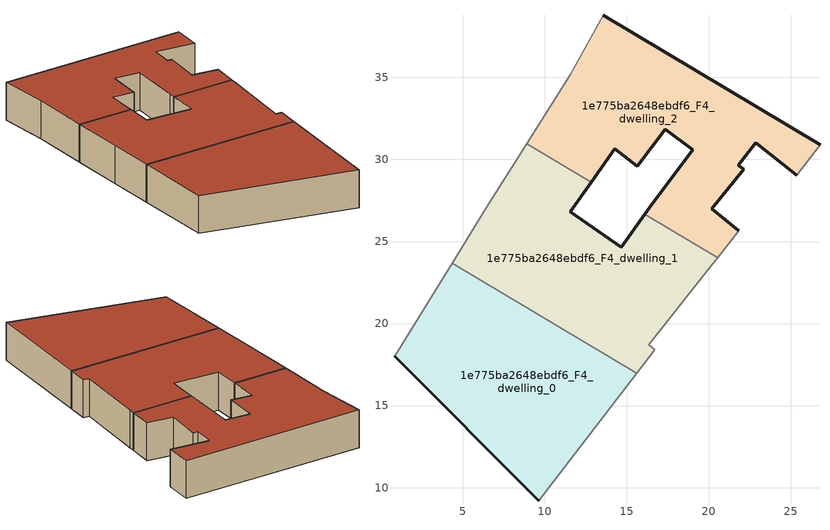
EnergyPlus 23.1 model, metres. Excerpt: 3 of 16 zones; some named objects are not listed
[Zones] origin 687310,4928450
1e775ba2648ebdf6_F4_dwelling_0
 floor to 1e775ba2648ebdf6_F3_dwelling_0 (EU_floor_Construction): 9.64,9.21 15.6,16.97 4.36,23.68 0.84,18 z12
 wall outside (EU_wall_Construction): 9.64,9.21 0.84,18 z12:15
 wall adiabatic (EU_wall_Construction): 0.84,18 4.36,23.68 / 15.6,16.97 9.64,9.21 z12:15
 wall to 1e775ba2648ebdf6_F4_dwelling_1 (EU_wall_Construction): 4.36,23.68 15.6,16.97 z12:15
 roof outside (EU_roof_Construction): 15.6,16.97 9.64,9.21 0.84,18 4.36,23.68 z15
1e775ba2648ebdf6_F4_dwelling_1
 floor to 1e775ba2648ebdf6_F3_dwelling_1 (EU_floor_Construction): 16.7,18.41 16.33,18.71 20.24,23.64 20.53,24.02 16.1,26.66 14.65,24.65 11.56,26.81 12.83,28.62 8.91,30.96 6.44,27.05 4.36,23.68 15.6,16.97 z12
 wall outside (EU_wall_Construction): 12.83,28.62 11.56,26.81 14.65,24.65 16.1,26.66 z12:15
 wall adiabatic (EU_wall_Construction): 20.54,24.02 20.24,23.64 16.33,18.71 16.7,18.41 15.6,16.97 / 4.36,23.68 6.44,27.05 8.91,30.96 z12:15
 wall to 1e775ba2648ebdf6_F4_dwelling_2 (EU_wall_Construction): 16.1,26.66 20.53,24.02 / 8.91,30.96 12.83,28.62 z12:15
 roof outside (EU_roof_Construction): 16.1,26.66 20.54,24.02 20.24,23.64 16.33,18.71 16.7,18.41 15.6,16.97 4.36,23.68 6.44,27.05 8.91,30.96 12.83,28.62 11.56,26.81 14.65,24.65 z15
1e775ba2648ebdf6_F4_dwelling_2
 floor to 1e775ba2648ebdf6_F3_dwelling_2 (EU_floor_Construction): 25.37,29.04 26.77,30.9 13.57,38.78 11.56,35.16 8.91,30.96 12.83,28.62 14.26,30.67 15.64,29.58 17.33,31.85 19.01,30.59 16.4,27.08 16.1,26.66 20.53,24.02 21.81,25.65 20.16,26.99 22.11,29.42 21.8,29.66 22.85,31.01 z12
 wall outside (EU_wall_Construction): 25.37,29.04 22.85,31.01 21.8,29.66 22.11,29.42 20.16,26.99 21.81,25.65 / 16.1,26.66 16.4,27.08 19.01,30.59 17.33,31.85 15.64,29.58 14.26,30.67 12.83,28.62 / 13.57,38.78 26.77,30.9 z12:15
 wall adiabatic (EU_wall_Construction): 26.77,30.9 25.37,29.04 / 21.81,25.65 20.54,24.02 / 8.91,30.96 11.56,35.16 13.57,38.78 z12:15
 roof outside (EU_roof_Construction): 26.77,30.9 25.37,29.04 22.85,31.01 21.8,29.66 22.11,29.42 20.16,26.99 21.81,25.65 20.54,24.02 16.1,26.66 16.4,27.08 19.01,30.59 17.33,31.85 15.64,29.58 14.26,30.67 12.83,28.62 8.91,30.96 11.56,35.16 13.57,38.78 z15
[Building]
EU S2 Campaign: North Axis=0; Terrain=City; Solar Distribution=FullExterior
[Site:Location]
Bologna: Latitude=44.5; Longitude=11.25; Time Zone=1; Elevation=37
[SizingPeriod:WeatherFileDays]
AnnualSizingPeriod: Begin Month=1; Begin Day of Month=1; End Month=12; End Day of Month=31; Day of Week for Start Day=Monday; Use Weather File Daylight Saving Period=No; Use Weather File Rain and Snow Indicators=No
[MATERIAL]
EU_InternalMass_Material: Roughness=MediumRough; Thickness=0.1; Conductivity=1; Density=1800; Specific Heat=900; Thermal Absorptance=0.9; Solar Absorptance=0.7; Visible Absorptance=0.7
[MATERIAL:NOMASS] Roughness=MediumRough; Thermal Absorptance=0.9; Solar Absorptance=0.7; Visible Absorptance=0.7
Name | Thermal Resistance
EU_wall_NoMass | 0.905828
EU_roof_NoMass | 0.37593
EU_floor_NoMass | 0.67114
[CONSTRUCTION]
EU_wall_Construction: EU_wall_NoMass
EU_roof_Construction: EU_roof_NoMass
EU_floor_Construction: EU_floor_NoMass
EU_InternalMass_Construction: EU_InternalMass_Material
[ZONE] Type=1; Multiplier=1; Ceiling Height=autocalculate; Floor Area=autocalculate; Part of Total Floor Area=Yes
Name | Volume
1e775ba2648ebdf6_F4_dwelling_0 | 312.432
1e775ba2648ebdf6_F4_dwelling_1 | 312.458
1e775ba2648ebdf6_F4_dwelling_2 | 312.441
[INTERNALMASS] Construction=EU_InternalMass_Construction
Name | Zone or ZoneList | Surface Area
1e775ba2648ebdf6_F4_dwelling_0_EU_InternalMass | 1e775ba2648ebdf6_F4_dwelling_0 | 142.396
1e775ba2648ebdf6_F4_dwelling_1_EU_InternalMass | 1e775ba2648ebdf6_F4_dwelling_1 | 135.334
1e775ba2648ebdf6_F4_dwelling_2_EU_InternalMass | 1e775ba2648ebdf6_F4_dwelling_2 | 138.861
[OTHEREQUIPMENT] Fuel Type=Electricity; Design Level Calculation Method=Watts/Area; Power per Zone Floor Area=1; Fraction Latent=0; Fraction Radiant=0; Fraction Lost=0; Carbon Dioxide Generation Rate=0; EndUse Subcategory=EU_Step8_InternalGains
Name | Zone or ZoneList or Space or SpaceList | Schedule
EU_Step8_InternalGain_1e775ba2648ebdf6_F4_dwelling_0_f000 | 1e775ba2648ebdf6_F4_dwelling_0 | EU_Step8_GainSchedule_1e775ba2648ebdf6_F4_dwelling_0_f000
EU_Step8_InternalGain_1e775ba2648ebdf6_F4_dwelling_1_f000 | 1e775ba2648ebdf6_F4_dwelling_1 | EU_Step8_GainSchedule_1e775ba2648ebdf6_F4_dwelling_1_f000
EU_Step8_InternalGain_1e775ba2648ebdf6_F4_dwelling_2_f000 | 1e775ba2648ebdf6_F4_dwelling_2 | EU_Step8_GainSchedule_1e775ba2648ebdf6_F4_dwelling_2_f000
[ZONEVENTILATION:DESIGNFLOWRATE] Schedule=EU_AlwaysOn; Design Flow Rate Calculation Method=AirChanges/Hour; Air Changes per Hour=0.73129; Ventilation Type=Natural; Fan Pressure Rise=0; Fan Total Efficiency=1; Constant Term Coefficient=1; Temperature Term Coefficient=0; Velocity Term Coefficient=0; Velocity Squared Term Coefficient=0; Minimum Indoor Temperature=-100; Maximum Indoor Temperature=100; Delta Temperature=-100; Minimum Outdoor Temperature=-100; Maximum Outdoor Temperature=100; Maximum Wind Speed=40
Name | Zone or ZoneList or Space or SpaceList
EU_ConstantAir_1e775ba2648ebdf6_F4_dwelling_0 | 1e775ba2648ebdf6_F4_dwelling_0
EU_ConstantAir_1e775ba2648ebdf6_F4_dwelling_1 | 1e775ba2648ebdf6_F4_dwelling_1
EU_ConstantAir_1e775ba2648ebdf6_F4_dwelling_2 | 1e775ba2648ebdf6_F4_dwelling_2
[HVACTEMPLATE:ZONE:IDEALLOADSAIRSYSTEM] System Availability Schedule=EU_AlwaysOn; Maximum Heating Supply Air Temperature=50; Minimum Cooling Supply Air Temperature=13; Maximum Heating Supply Air Humidity Ratio=0.0156; Minimum Cooling Supply Air Humidity Ratio=0.0077; Heating Limit=NoLimit; Cooling Limit=NoLimit; Heating Availability Schedule=EU_AlwaysOn; Cooling Availability Schedule=EU_CoolingOff; Dehumidification Control Type=ConstantSensibleHeatRatio; Cooling Sensible Heat Ratio=0.7; Dehumidification Setpoint=60; Humidification Control Type=None; Humidification Setpoint=30; Outdoor Air Method=None; Outdoor Air Flow Rate per Person=0.00944; Outdoor Air Flow Rate per Zone Floor Area=0; Outdoor Air Flow Rate per Zone=0; Demand Controlled Ventilation Type=None; Outdoor Air Economizer Type=NoEconomizer; Heat Recovery Type=None; Sensible Heat Recovery Effectiveness=0.7; Latent Heat Recovery Effectiveness=0.65
Name | Template Thermostat
1e775ba2648ebdf6_F4_dwelling_0 | EU_HeatOnly_1e775ba2648ebdf6_F4_dwelling_0
1e775ba2648ebdf6_F4_dwelling_1 | EU_HeatOnly_1e775ba2648ebdf6_F4_dwelling_1
1e775ba2648ebdf6_F4_dwelling_2 | EU_HeatOnly_1e775ba2648ebdf6_F4_dwelling_2
[SIZING:ZONE] Zone Cooling Design Supply Air Temperature Input Method=SupplyAirTemperature; Zone Cooling Design Supply Air Temperature=13; Zone Heating Design Supply Air Temperature Input Method=SupplyAirTemperature; Zone Heating Design Supply Air Temperature=50; Zone Cooling Design Supply Air Humidity Ratio=0.008; Zone Heating Design Supply Air Humidity Ratio=0.008; Cooling Design Air Flow Method=DesignDay; Cooling Design Air Flow Rate=0; Cooling Minimum Air Flow per Zone Floor Area=0.000762; Cooling Minimum Air Flow=0; Cooling Minimum Air Flow Fraction=0.2; Heating Design Air Flow Method=DesignDay; Heating Design Air Flow Rate=0; Heating Maximum Air Flow per Zone Floor Area=0.002032; Heating Maximum Air Flow=0.141576; Heating Maximum Air Flow Fraction=0.3; Account for Dedicated Outdoor Air System=No; Dedicated Outdoor Air System Control Strategy=NeutralSupplyAir; Dedicated Outdoor Air Low Setpoint Temperature for Design=autosize; Dedicated Outdoor Air High Setpoint Temperature for Design=autosize; Zone Load Sizing Method=Sensible Load Only No Latent Load; Zone Latent Cooling Design Supply Air Humidity Ratio Input Method=HumidityRatioDifference; Zone Cooling Design Supply Air Humidity Ratio Difference=0.005; Zone Latent Heating Design Supply Air Humidity Ratio Input Method=HumidityRatioDifference; Zone Humidification Design Supply Air Humidity Ratio Difference=0.005
1e775ba2648ebdf6_F4_dwelling_0; 1e775ba2648ebdf6_F4_dwelling_1; 1e775ba2648ebdf6_F4_dwelling_2
[SCHEDULE:CONSTANT]
Name | Hourly Value
EU_AlwaysOn | 1
EU_CoolingOff | 0
[SCHEDULE:FILE] Column Number=1; Rows to Skip at Top=0; Number of Hours of Data=8760; Column Separator=Comma; Interpolate to Timestep=No; Minutes per Item=60; Adjust Schedule for Daylight Savings=Yes
Name | File
EU_Step8_GainSchedule_1e775ba2648ebdf6_F4_dwelling_0_f000 | ../../schedules/1e775ba2648ebdf6/1e775ba2648ebdf6_F4_dwelling_0_f000_gain.csv
EU_Step8_GainSchedule_1e775ba2648ebdf6_F4_dwelling_1_f000 | ../../schedules/1e775ba2648ebdf6/1e775ba2648ebdf6_F4_dwelling_1_f000_gain.csv
EU_Step8_GainSchedule_1e775ba2648ebdf6_F4_dwelling_2_f000 | ../../schedules/1e775ba2648ebdf6/1e775ba2648ebdf6_F4_dwelling_2_f000_gain.csv
